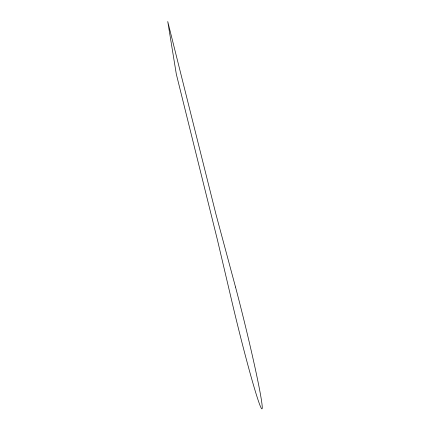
<?xml version="1.0" encoding="UTF-8"?>
<svg xmlns="http://www.w3.org/2000/svg" width="430" height="430" viewBox="0 0 430 430"><rect width="100%" height="100%" fill="white"/><g stroke="black" fill="none" stroke-linecap="round" stroke-linejoin="round"><path stroke-width="0.64" d="M235.527 287.068L216.043 214.591L167.738 21.5L176.316 74.132L217.37 239.655L232.888 305.703A89.655 3.693 76.2 0 0 262.23 408.14A89.655 3.693 76.2 0 0 235.527 287.068"/></g></svg>
